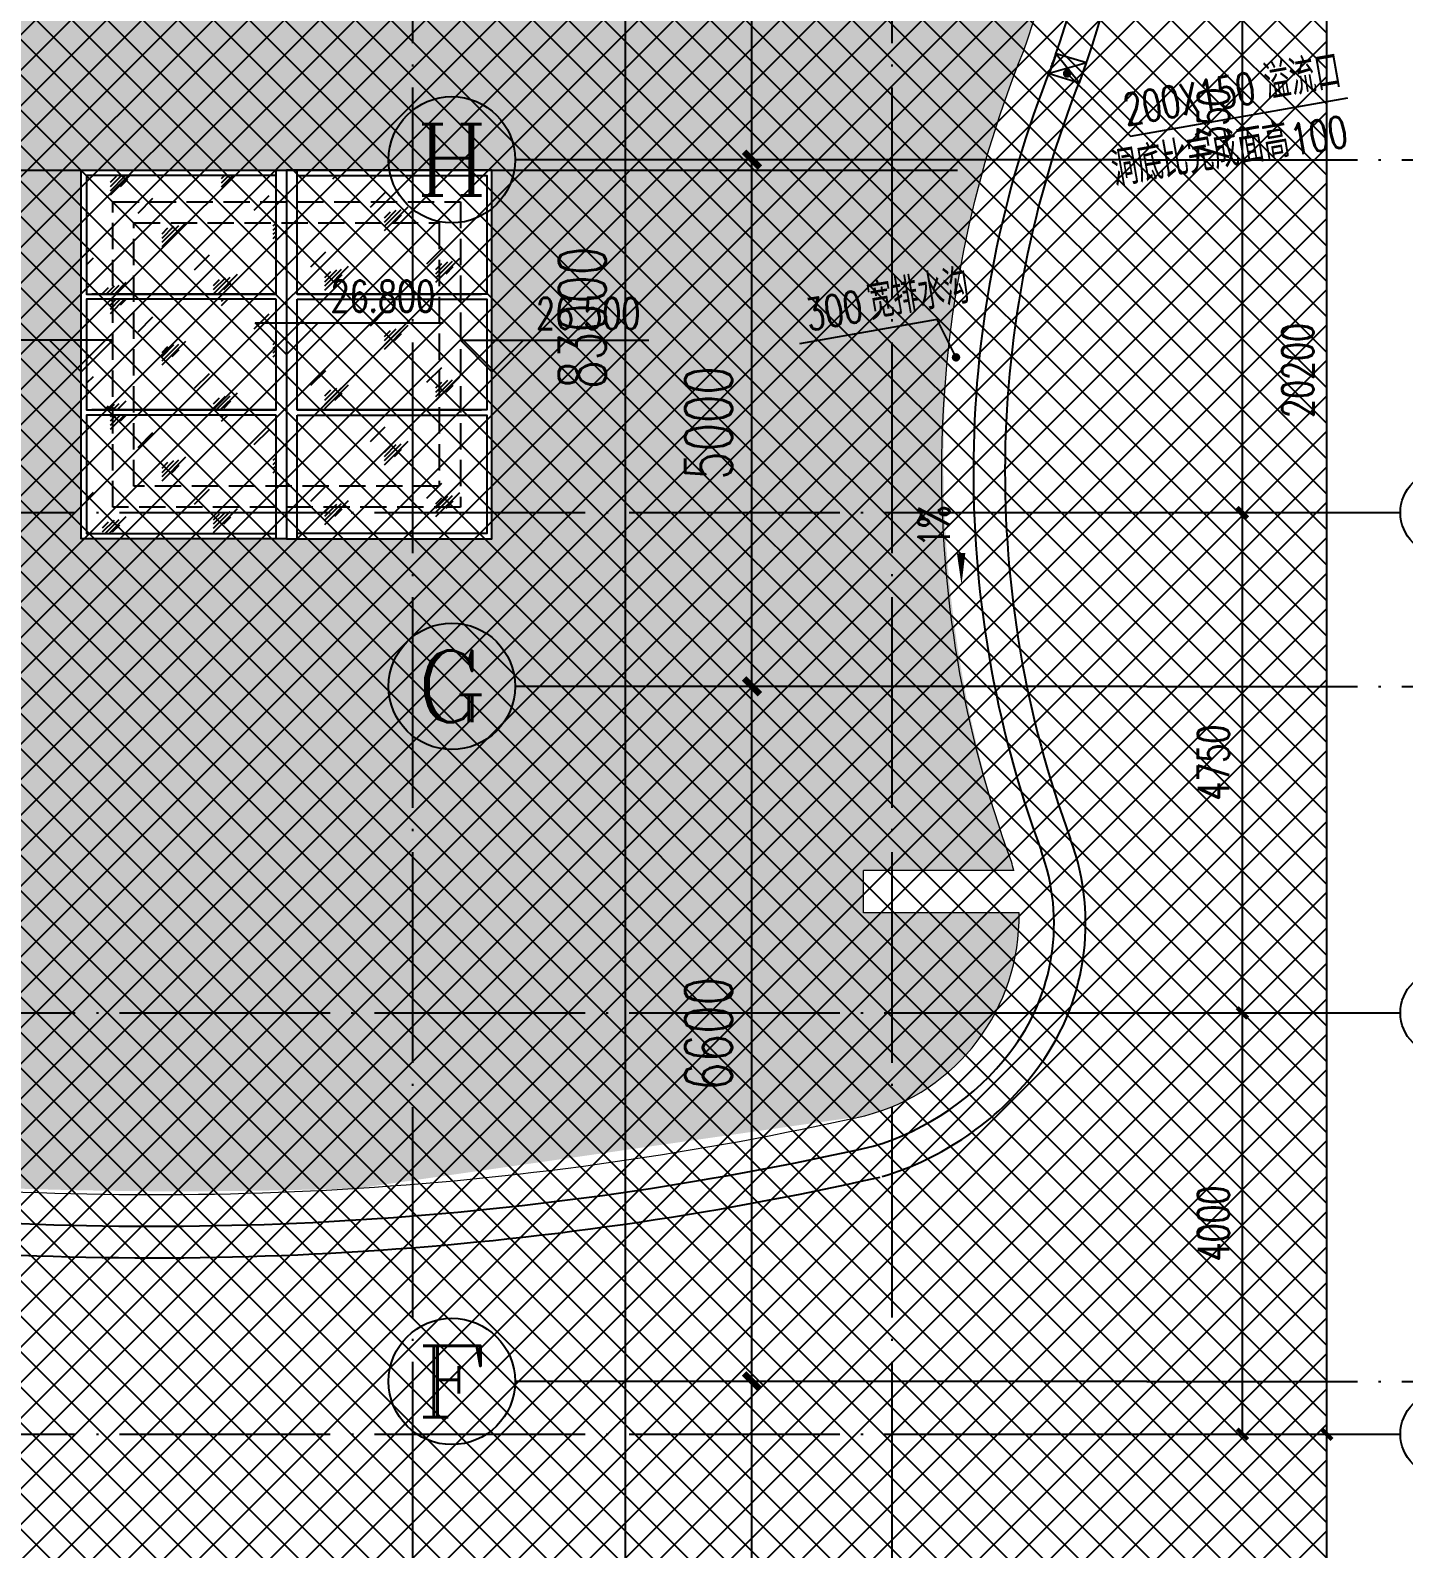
# Model space of a CAD drawing. Header units: millimetres. Extents: x 11476074 to 24729458, y -1239991 to 2813188.
# Drawn here: x 12539695 to 12552734, y 393926 to 408342 of the extents above; entities that cross this region are included whole.
import ezdxf
from ezdxf.enums import TextEntityAlignment as Align
from ezdxf.xclip import XClip

# ---------------------------------------------------------------- set-up
doc = ezdxf.new("R2010")
doc.units = ezdxf.units.MM
doc.header["$LTSCALE"] = 1000
doc.header["$XCLIPFRAME"] = 0
for name, pattern in [('10# 屋面层平面图$0$$AUDIT_BAD_LTYPE2', [0]), ('10# 屋面层平面图$0$DASH', [0.35, 0.25, -0.1]), ('10# 轴网$0$DOTE', [2.4200000000000004, 2, -0.2, 0.02, -0.2]), ('DOTE', [2.4200000000000004, 2, -0.2, 0.02, -0.2])]:
    doc.linetypes.add(name, pattern=pattern)
for name, color, linetype in [('10# 屋面层平面图$0$A-ANNO-NOTE', 7, 'Continuous'), ('10# 屋面层平面图$0$A-ELEV-DRWD', 2, 'Continuous'), ('10# 屋面层平面图$0$A-ELEV-LINE', 32, 'Continuous'), ('10# 屋面层平面图$0$DIM_LEAD', 3, 'Continuous'), ('10# 屋面层平面图$0$DIM_SYMB', 3, 'Continuous'), ('10# 屋面层平面图$0$FUR', 8, 'Continuous'), ('10# 屋面层平面图$0$PUB_TEXT', 7, 'Continuous'), ('10# 屋面层平面图$0$分水线', 5, 'Continuous'), ('10# 轴网$0$AXIS', 3, 'Continuous'), ('10# 轴网$0$AXIS_TEXT', 7, 'Continuous'), ('10# 轴网$0$DOTE', 14, '10# 轴网$0$DOTE'), ('A-AXIS', 18, 'DOTE'), ('A-WALL-PATT', 8, 'Continuous'), ('AXIS', 3, 'Continuous'), ('AXIS_TEXT', 7, 'Continuous'), ('HZHZNEWPLOTLAYER#@$TT', 7, 'Continuous'), ('排水沟', 133, 'Continuous')]:
    doc.layers.add(name, color=color, linetype=linetype)
doc.layers.add('10# 屋面层平面图$0$绿化系统', color=106, linetype='Continuous', lineweight=5)
doc.styles.add('10# 屋面层平面图$0$_TCH_DIM', font='SIMPLEX', dxfattribs={"bigfont": 'GBCBIG'})
doc.styles.add('10# 轴网$0$_TCH_AXIS', font='COMPLEX', dxfattribs={"bigfont": 'GBCBIG'})
doc.styles.add('10# 轴网$0$_TCH_DIM_T3', font='SIMPLEX', dxfattribs={"width": 0.7058823529411765, "bigfont": 'GBCBIG'})
doc.styles.add('_TCH_AXIS', font='COMPLEX', dxfattribs={"bigfont": 'GBCBIG'})
doc.styles.add('_TCH_DIM_T3', font='SIMPLEX', dxfattribs={"width": 0.7058823529411765, "bigfont": 'GBCBIG'})
doc.styles.add('COMPLEX', font='COMPLEX')
doc.dimstyles.new('10# 轴网$0$_TCH_ARCH&&100', dxfattribs={"dimtxt": 297.5, "dimasz": 100, "dimexe": 250, "dimexo": 300, "dimgap": 126.25, "dimtad": 1, "dimdec": 0, "dimzin": 0, "dimdsep": 46, "dimtxsty": '10# 轴网$0$_TCH_DIM_T3', "dimblk": 'asdfafg10# 轴网$0$_ArchTick', "dimcen": 0.09, "dimclrt": 7, "dimazin": 2, "dimtfac": 1, "dimtdec": 0, "dimtix": 1, "dimtmove": 2, "dimatfit": 3, "dimfxl": 0, "dimtolj": 1, "dimtzin": 0, "dimarcsym": 0})
doc.dimstyles.new('_TCH_ARCH&&150', dxfattribs={"dimtxt": 446.25, "dimasz": 150, "dimexe": 375, "dimexo": 450, "dimgap": 189.375, "dimtad": 1, "dimdec": 0, "dimzin": 0, "dimdsep": 46, "dimtxsty": '_TCH_DIM_T3', "dimblk": 'ARCHTICK', "dimcen": 0.09, "dimclrt": 7, "dimazin": 2, "dimtfac": 1, "dimtdec": 0, "dimtix": 1, "dimtmove": 2, "dimatfit": 3, "dimfxl": 0, "dimtolj": 1, "dimtzin": 0, "dimarcsym": 0})
pattern_1 = [(44.99999999999999, (184373.6005542278, 385740.9237437248), (-489.8835780060402, 489.8835780060405), [223.9999999999999, -575.9999999999994]), (44.99999999999999, (184469.60055089, 385780.923740387), (-489.8835780060402, 489.8835780060405), [95.99999999999991, -703.9999999999994]), (44.99999999999999, (184373.6005513668, 385780.9237437248), (-489.8835780060402, 489.8835780060405), [159.9999999999999, -639.9999999999994]), (44.99999999999999, (184421.6005551815, 385740.9237446785), (537.4011537017761, -537.4011537017764), [199.9999999999999, -599.9999999999994]), (44.99999999999999, (184373.6005506516, 385700.9237399101), (-489.8835780060402, 489.8835780060405), [319.9999999999997, -479.9999999999997]), (44.99999999999999, (184373.6005513668, 385820.9237418175), (-489.8835780060402, 489.8835780060405), [79.99999999999993, -719.9999999999994])]
pattern_2 = [(44.99999999999999, (184373.6005470753, 387965.9237580299), (-489.8835780060402, 489.8835780060405), [223.9999999999999, -575.9999999999994]), (44.99999999999999, (184469.6005504131, 388005.9237565994), (-489.8835780060402, 489.8835780060405), [95.99999999999991, -703.9999999999994]), (44.99999999999999, (184373.60055089, 388005.9237542152), (-489.8835780060402, 489.8835780060405), [159.9999999999999, -639.9999999999994]), (44.99999999999999, (184421.6005513668, 387965.9237585068), (537.4011537017761, -537.4011537017764), [199.9999999999999, -599.9999999999994]), (44.99999999999999, (184373.6005513668, 387925.923760891), (-489.8835780060402, 489.8835780060405), [319.9999999999997, -479.9999999999997]), (44.99999999999999, (184373.6005468369, 388045.9237589836), (-489.8835780060402, 489.8835780060405), [79.99999999999993, -719.9999999999994])]
pattern_3 = [(44.99999999999999, (184373.6005513668, 386840.9237504005), (-489.8835780060402, 489.8835780060405), [223.9999999999999, -575.9999999999994]), (44.99999999999999, (184469.6005513668, 386880.9237499237), (-489.8835780060402, 489.8835780060405), [95.99999999999991, -703.9999999999994]), (44.99999999999999, (184373.6005513668, 386880.9237504005), (-489.8835780060402, 489.8835780060405), [159.9999999999999, -639.9999999999994]), (44.99999999999999, (184421.6005437374, 386840.9237513542), (537.4011537017761, -537.4011537017764), [199.9999999999999, -599.9999999999994]), (44.99999999999999, (184373.600538969, 386800.9237484932), (-489.8835780060402, 489.8835780060405), [319.9999999999997, -479.9999999999997]), (44.99999999999999, (184373.6005666256, 386920.9237513542), (-489.8835780060402, 489.8835780060405), [79.99999999999993, -719.9999999999994])]

# ---------------------------------------------------------------- blocks, each defined once
blk = doc.blocks.new('00')
at = {"layer": 'A-WALL-PATT'}
h = blk.add_hatch(dxfattribs=at)
h.set_pattern_fill('ANSI37', color=252, scale=150)
h.set_pattern_definition([(45, (0, 250000), (-168.3798022700466, 168.3798022700466), []), (135, (0, 250000), (-168.3798022700466, -168.3798022700466), [])])
h.paths.add_polyline_path([(12552003.67074241, 424450.7993927336), (12504241.55695705, 424450.8340088335), (12504241.55815616, 385558.8876582503), (12552003.67194152, 385558.8530421504)])
at = {"layer": 'A-WALL-PATT', "color": 252, "elevation": -0.0009923315647085483}
blk.add_lwpolyline([(12552003.67074241, 424450.7993927336), (12504241.55695705, 424450.8340088335), (12504241.55815616, 385558.8876582503), (12552003.67194152, 385558.8530421504)], close=True, dxfattribs=at)
blk = doc.blocks.new('asdfagafg10# 屋面层平面图$0$-12150asdasdz111')
at = {"layer": '10# 屋面层平面图$0$A-ELEV-DRWD'}
h = blk.add_hatch(dxfattribs=at)
h.set_pattern_fill('玻璃1', color=256, scale=99.99999999999994)
h.set_pattern_definition(pattern_2)
h.paths.add_polyline_path([(1177477.950049877, -736843.0740599632), (1177477.950057745, -737968.0740709305), (1179277.9500494, -737968.0740642548), (1179277.950046539, -736843.074054718)])
at = {"layer": '10# 屋面层平面图$0$A-ELEV-DRWD', "extrusion": (-3.657173440872064e-09, 5.149791585266232e-14, 1)}
h = blk.add_hatch(dxfattribs=at)
h.set_pattern_fill('玻璃1', color=256, scale=99.99999999999994)
h.set_pattern_definition(pattern_2)
h.paths.add_polyline_path([(1181277.950069904, -736843.0740542412), (1181277.950064898, -737968.0740656853), (1179477.950073242, -737968.0740637779), (1179477.950073481, -736843.0740542412)])
at = {"layer": '10# 屋面层平面图$0$A-ELEV-DRWD'}
h = blk.add_hatch(dxfattribs=at)
h.set_pattern_fill('玻璃1', color=256, scale=99.99999999999994)
h.set_pattern_definition(pattern_3)
h.paths.add_polyline_path([(1177477.95005703, -738018.0740714073), (1177477.950068712, -739068.0740785599), (1179277.950061083, -739068.0740718842), (1179277.95005393, -738018.0740585327)])
at = {"layer": '10# 屋面层平面图$0$A-ELEV-DRWD', "extrusion": (-3.657173440872064e-09, 5.149791585266232e-14, 1)}
h = blk.add_hatch(dxfattribs=at)
h.set_pattern_fill('玻璃1', color=256, scale=99.99999999999994)
h.set_pattern_definition(pattern_3)
h.paths.add_polyline_path([(1181277.950065136, -738018.0740661621), (1181277.950056791, -739068.0740733147), (1179477.950064421, -739068.0740704536), (1179477.950068712, -738018.0740580559)])
at = {"layer": '10# 屋面层平面图$0$A-ELEV-DRWD'}
h = blk.add_hatch(dxfattribs=at)
h.set_pattern_fill('玻璃1', color=256, scale=99.99999999999994)
h.set_pattern_definition(pattern_1)
h.paths.add_polyline_path([(1177477.95006156, -739118.074078083), (1177477.950069666, -740243.0740852356), (1179277.950045824, -740243.0740766525), (1179277.950053453, -739118.0740699768)])
at = {"layer": '10# 屋面层平面图$0$A-ELEV-DRWD', "extrusion": (-3.657173440872064e-09, 5.149791585266232e-14, 1)}
h = blk.add_hatch(dxfattribs=at)
h.set_pattern_fill('玻璃1', color=256, scale=99.99999999999994)
h.set_pattern_definition(pattern_1)
h.paths.add_polyline_path([(1181277.950064898, -739118.0740728378), (1181277.950059175, -740243.0740799904), (1179477.950082541, -740243.0740771294), (1179477.95007205, -739118.0740695)])
at = {"layer": '10# 屋面层平面图$0$A-ELEV-DRWD'}
for p, q in [((1179277.950046539, -736843.074054718), (1179277.950046301, -736793.435901165)), ((1179477.950074434, -736843.0740542412), (1179477.950074434, -736793.4359006882)), ((1179277.950046301, -740292.7122302055), (1179277.950045586, -740243.0740766525)), ((1179477.950083256, -740292.7122297287), (1179477.950083494, -740243.0740776062))]:
    blk.add_line(p, q, dxfattribs=at)
for points in [[(1179377.950068235, -740293.0740756989), (1177427.950069189, -740293.0740857124), (1177427.950045586, -736793.0740590096), (1179377.950057745, -736793.0740528107)], [(1179377.950064659, -740293.0740771294), (1177427.950069189, -740293.0740857124), (1177427.950050116, -736793.0740585327), (1179377.950045586, -736793.0740523338)], [(1179377.950064659, -740293.0740771294), (1181327.950057268, -740293.0740790367), (1181327.950057268, -736793.0740509033), (1179377.950073004, -736793.0740499496)], [(1179277.950046539, -736843.074054718), (1177477.950049877, -736843.0740599632), (1177477.950057745, -737968.0740709305), (1179277.9500494, -737968.0740642548)], [(1179477.950073957, -736843.0740537643), (1181277.950070381, -736843.0740542412), (1181277.950065613, -737968.0740652084), (1179477.950073242, -737968.0740647316)], [(1179277.95005393, -738018.0740585327), (1177477.95005703, -738018.0740714073), (1177477.950068712, -739068.0740785599), (1179277.950061083, -739068.0740718842)], [(1179477.950069666, -738018.0740580559), (1181277.950066566, -738018.0740647316), (1181277.950057745, -739068.0740728378), (1179477.950065374, -739068.0740699768)], [(1179277.950053453, -739118.0740699768), (1177477.95006156, -739118.074078083), (1177477.950069666, -740243.0740852356), (1179277.950045824, -740243.0740766525)], [(1179477.950073481, -739118.0740690231), (1181277.950064898, -739118.074072361), (1181277.950059652, -740243.0740795135), (1179477.950083494, -740243.074078083)]]:
    blk.add_lwpolyline(points, close=True, dxfattribs=at)
for points in [[(1179277.9500494, -737968.0740642548), (1177527.950049639, -737968.0740675926)], [(1179277.95005393, -738018.0740585327), (1177527.9500494, -738018.0740675926)], [(1179477.950060606, -737968.0740609169), (1181227.950068474, -737968.0740637779)], [(1179477.950064421, -738018.0740623474), (1181227.95006156, -738018.0740613937)], [(1179277.950061083, -739068.0740718842), (1177527.950057268, -739068.074078083)], [(1179477.950073004, -739068.0740671158), (1181227.95006156, -739068.0740699768)], [(1179277.950053453, -739118.0740699768), (1177527.950060606, -739118.074075222)], [(1179477.950065136, -739118.074066639), (1181227.950073004, -739118.0740709305)]]:
    blk.add_lwpolyline(points, dxfattribs=at)
at = {"layer": '10# 屋面层平面图$0$A-ELEV-LINE'}
for points in [[(1185033.788169146, -746347.4999089241, 0.1560606286630597), (1186482.340521574, -745353.4253172874, 0.2589396179098692), (1186822.551982164, -743146.9469838142, 0.2589396179098692)], [(1152545.464590788, -747672.7459373474, -0.07522810738297421), (1175144.868635893, -746677.6065411568, 0.002916301247845264), (1175173.884731293, -746680.5276880264, 0.0791090015290643), (1184947.480338097, -746060.1830801964, 0.1560606288214733), (1186245.29355526, -745169.5538005829, 0.2589396179292487), (1186541.129604101, -743250.8769907951)], [(1152603.352844, -747967.107875824, -0.07522810738996878), (1175113.078066587, -746975.917386055, 0.002916301455030342), (1175145.576091051, -746979.1890711784, 0.07910900153981087), (1185013.322638512, -746352.8685641289, 0.07910900153981087)]]:
    blk.add_lwpolyline(points, format="xyb", dxfattribs=at)
for centre, radius, start, end in [((1174352.746757269, -731475.6837720871), 13030.19374968894, 341.0937956157287, 0.07321964041523797), ((1174352.746757269, -731475.6837720871), 13330.19374968894, 340.7598199007723, 0.07321964041523797), ((1184314.84056735, -734887.672533989), 2499.999999999998, 338.2545392809806, 341.0937956157287), ((1196272.313270569, -739657.1259145737), 10373.57133863917, 158.2545392809806, 200.2693072884603), ((1196272.313270569, -739657.1259145737), 10073.57133863917, 158.2545392809806, 200.2693072884603)]:
    blk.add_arc(centre, radius, start, end, dxfattribs=at)
at = {"layer": '10# 屋面层平面图$0$DIM_SYMB', "linetype": '10# 屋面层平面图$0$$AUDIT_BAD_LTYPE2'}
for p, q in [((1179377.950066328, -738543.0741271973), (1179077.950061798, -738243.0741271973)), ((1179077.950061798, -738243.0741271973), (1180865.950062037, -738243.0741276741)), ((1179377.950066328, -738543.0741271973), (1179677.950062037, -738243.0741271973)), ((1177727.95006299, -738406.3725347519), (1175939.950063705, -738406.3725371361)), ((1177427.950063705, -738706.3725352287), (1177127.950063467, -738406.3725352287)), ((1177427.950063705, -738706.3725352287), (1177727.95006299, -738406.3725347519)), ((1181327.950064182, -738706.3725318909), (1181027.950063944, -738406.372534275)), ((1181027.950063944, -738406.372534275), (1182815.950064421, -738406.3725333214)), ((1181327.950064182, -738706.3725318909), (1181627.950063944, -738406.3725337982))]:
    blk.add_line(p, q, dxfattribs=at)
at = {"layer": '10# 屋面层平面图$0$FUR', "linetype": '10# 屋面层平面图$0$DASH'}
for points in [[(1181027.95005703, -739993.0730819702), (1177727.95005393, -739993.0730476379), (1177727.950057745, -737093.0730485916), (1181027.950073242, -737093.0730419159), (1181027.95005703, -739993.0730819702)], [(1181027.950056791, -739993.0740857124), (1177727.95007205, -739993.0740528107), (1177727.950058222, -737093.0740504265), (1181027.950065374, -737093.0740451813), (1181027.950056791, -739993.0740857124)]]:
    blk.add_lwpolyline(points, dxfattribs=at)
for points in [[(1180827.950064421, -739793.0730838776), (1177927.950073004, -739793.0730538368), (1177927.95005393, -737293.0730514526), (1180827.9500494, -737293.0730462074)], [(1180827.950064898, -739793.0740866661), (1177927.95006156, -739793.0740542412), (1177927.950050116, -737293.0740528107), (1180827.950069189, -737293.0740475655)]]:
    blk.add_lwpolyline(points, close=True, dxfattribs=at)
at = {"layer": '10# 屋面层平面图$0$PUB_TEXT', "linetype": 'ByBlock', "style": '10# 屋面层平面图$0$_TCH_DIM', "width": 0.7058823529411765}
for s, p in [('26.800', (1179795.950064421, -738138.0741271973)), ('26.500', (1181745.95006156, -738301.3725318909))]:
    blk.add_text(s, height=297.4999999999998, rotation=359.9999453584866, dxfattribs=at).set_placement(p)
blk = doc.blocks.new('_AXISO')
blk.add_circle((0, 0), 0.5)
at = {"layer": 'AXIS_TEXT', "style": 'COMPLEX', "width": 1.041666666666667}
blk.add_attdef('A', text='', height=0.56, dxfattribs=at).set_placement((-0.25, -0.28), (0.25, -0.28), align=Align.FIT)
blk = doc.blocks.new('asdfafg10# 轴网$0$_ArchTick')
at = {"color": 0, "linetype": 'ByBlock', "const_width": 0.4}
blk.add_lwpolyline([(-0.5, -0.5), (0.5, 0.5)], dxfattribs=at)
blk = doc.blocks.new('*D7011')
at = {"layer": '10# 轴网$0$AXIS', "color": 0, "lineweight": -2, "transparency": 16777216}
for p, q in [((685963.4369682061, -591501.9510113872), (689213.4369682064, -591501.9510113872)), ((688963.4369682064, -611701.9510113872), (688963.4369682064, -591501.9510113872)), ((685963.4369682055, -611701.9510113872), (689213.4369682064, -611701.9510113872))]:
    blk.add_line(p, q, dxfattribs=at)
at = {"layer": 'Defpoints', "color": 0, "transparency": 16777216}
for p in [(685663.4369682061, -591501.9510113872), (688963.4369682064, -591501.9510113872), (685663.4369682055, -611701.9510113872)]:
    blk.add_point(p, dxfattribs=at)
at = {"layer": '10# 轴网$0$AXIS', "color": 0, "lineweight": -2, "transparency": 16777216, "xscale": 100, "yscale": 100, "zscale": 100}
for p, rotation in [((688963.4369682064, -591501.9510113872), 90), ((688963.4369682064, -611701.9510113872), 270)]:
    blk.add_blockref('asdfafg10# 轴网$0$_ArchTick', p, dxfattribs=dict(at, rotation=rotation))
at = {"layer": '10# 轴网$0$AXIS', "color": 7, "transparency": 16777216, "insert": (688688.4369682065, -601601.951011387), "char_height": 297.5, "attachment_point": 5, "rotation": 90, "style": '10# 轴网$0$_TCH_DIM_T3'}
blk.add_mtext('\\A1;20200', dxfattribs=at)
blk = doc.blocks.new('*D7012')
at = {"layer": '10# 轴网$0$AXIS', "color": 0, "lineweight": -2, "transparency": 16777216}
for p, q in [((685963.4369682056, -607701.9510113872), (688413.436968206, -607701.9510113872)), ((688163.436968206, -611701.9510113872), (688163.436968206, -607701.9510113872)), ((685963.4369682055, -611701.9510113872), (688413.436968206, -611701.9510113872))]:
    blk.add_line(p, q, dxfattribs=at)
at = {"layer": 'Defpoints', "color": 0, "transparency": 16777216}
for p in [(685663.4369682056, -607701.9510113872), (688163.436968206, -607701.9510113872), (685663.4369682055, -611701.9510113872)]:
    blk.add_point(p, dxfattribs=at)
at = {"layer": '10# 轴网$0$AXIS', "color": 0, "lineweight": -2, "transparency": 16777216, "xscale": 100, "yscale": 100, "zscale": 100}
for p, rotation in [((688163.436968206, -607701.9510113872), 90), ((688163.436968206, -611701.9510113872), 270)]:
    blk.add_blockref('asdfafg10# 轴网$0$_ArchTick', p, dxfattribs=dict(at, rotation=rotation))
at = {"layer": '10# 轴网$0$AXIS', "color": 7, "transparency": 16777216, "insert": (687888.4369682061, -609701.951011387), "char_height": 297.5, "attachment_point": 5, "rotation": 90, "style": '10# 轴网$0$_TCH_DIM_T3'}
blk.add_mtext('\\A1;4000', dxfattribs=at)
blk = doc.blocks.new('*D7013')
at = {"layer": '10# 轴网$0$AXIS', "color": 0, "lineweight": -2, "transparency": 16777216}
for p, q in [((685963.4369682057, -602951.9510113872), (688413.4369682062, -602951.9510113872)), ((688163.4369682062, -607701.9510113872), (688163.4369682062, -602951.9510113872)), ((685963.4369682056, -607701.9510113872), (688413.4369682062, -607701.9510113872))]:
    blk.add_line(p, q, dxfattribs=at)
at = {"layer": 'Defpoints', "color": 0, "transparency": 16777216}
for p in [(685663.4369682057, -602951.9510113872), (688163.4369682062, -602951.9510113872), (685663.4369682056, -607701.9510113872)]:
    blk.add_point(p, dxfattribs=at)
at = {"layer": '10# 轴网$0$AXIS', "color": 0, "lineweight": -2, "transparency": 16777216, "xscale": 100, "yscale": 100, "zscale": 100}
for p, rotation in [((688163.4369682062, -602951.9510113872), 90), ((688163.4369682062, -607701.9510113872), 270)]:
    blk.add_blockref('asdfafg10# 轴网$0$_ArchTick', p, dxfattribs=dict(at, rotation=rotation))
at = {"layer": '10# 轴网$0$AXIS', "color": 7, "transparency": 16777216, "insert": (687888.4369682063, -605326.951011387), "char_height": 297.5, "attachment_point": 5, "rotation": 90, "style": '10# 轴网$0$_TCH_DIM_T3'}
blk.add_mtext('\\A1;4750', dxfattribs=at)
blk = doc.blocks.new('*D7014')
at = {"layer": '10# 轴网$0$AXIS', "color": 0, "lineweight": -2, "transparency": 16777216}
for p, q in [((685963.436968206, -595601.9510113873), (688413.4369682063, -595601.9510113873)), ((688163.4369682063, -602951.9510113872), (688163.4369682063, -595601.9510113873)), ((685963.4369682057, -602951.9510113872), (688413.4369682063, -602951.9510113872))]:
    blk.add_line(p, q, dxfattribs=at)
at = {"layer": 'Defpoints', "color": 0, "transparency": 16777216}
for p in [(685663.436968206, -595601.9510113873), (688163.4369682063, -595601.9510113873), (685663.4369682057, -602951.9510113872)]:
    blk.add_point(p, dxfattribs=at)
at = {"layer": '10# 轴网$0$AXIS', "color": 0, "lineweight": -2, "transparency": 16777216, "xscale": 100, "yscale": 100, "zscale": 100}
for p, rotation in [((688163.4369682063, -595601.9510113873), 90), ((688163.4369682063, -602951.9510113872), 270)]:
    blk.add_blockref('asdfafg10# 轴网$0$_ArchTick', p, dxfattribs=dict(at, rotation=rotation))
at = {"layer": '10# 轴网$0$AXIS', "color": 7, "transparency": 16777216, "insert": (687888.4369682064, -599276.9510113872), "char_height": 297.5, "attachment_point": 5, "rotation": 90, "style": '10# 轴网$0$_TCH_DIM_T3'}
blk.add_mtext('\\A1;7350', dxfattribs=at)
blk = doc.blocks.new('_ArchTick')
at = {"color": 0, "linetype": 'ByBlock', "const_width": 0.4}
blk.add_lwpolyline([(-0.5, -0.5), (0.5, 0.5)], dxfattribs=at)
blk = doc.blocks.new('*D5724')
at = {"layer": 'AXIS', "color": 0, "lineweight": -2, "transparency": 16777216}
for p, q in [((12416416.81071017, 1078989.759090748), (12411541.81071017, 1078989.759090748)), ((12411916.81071017, 995989.7590900625), (12411916.81071017, 1078989.759090748)), ((12416416.81071017, 995989.7590900625), (12411541.81071017, 995989.7590900625))]:
    blk.add_line(p, q, dxfattribs=at)
at = {"layer": 'Defpoints', "color": 0, "transparency": 16777216}
for p in [(12411916.81071017, 1078989.759090748), (12416866.81071017, 1078989.759090748), (12416866.81071017, 995989.7590900625)]:
    blk.add_point(p, dxfattribs=at)
at = {"layer": 'AXIS', "color": 0, "lineweight": -2, "transparency": 16777216, "xscale": 150, "yscale": 150, "zscale": 150}
for p, rotation in [((12411916.81071017, 1078989.759090748), 90), ((12411916.81071017, 995989.7590900625), 270)]:
    blk.add_blockref('_ArchTick', p, dxfattribs=dict(at, rotation=rotation))
at = {"layer": 'AXIS', "color": 7, "transparency": 16777216, "insert": (12411504.31071017, 1037489.759090407), "char_height": 446.25, "attachment_point": 5, "rotation": 90, "style": '_TCH_DIM_T3'}
blk.add_mtext('\\A1;83000', dxfattribs=at)
blk = doc.blocks.new('*D5729')
at = {"layer": 'AXIS', "color": 0, "lineweight": -2, "transparency": 16777216}
for p, q in [((12416416.81071017, 1027389.759090064), (12412741.81071017, 1027389.759090064)), ((12413116.81071017, 1020789.759090064), (12413116.81071017, 1027389.759090064)), ((12416416.81071017, 1020789.759090064), (12412741.81071017, 1020789.759090064))]:
    blk.add_line(p, q, dxfattribs=at)
at = {"layer": 'Defpoints', "color": 0, "transparency": 16777216}
for p in [(12413116.81071017, 1027389.759090064), (12416866.81071017, 1027389.759090064), (12416866.81071017, 1020789.759090064)]:
    blk.add_point(p, dxfattribs=at)
at = {"layer": 'AXIS', "color": 0, "lineweight": -2, "transparency": 16777216, "xscale": 150, "yscale": 150, "zscale": 150}
for p, rotation in [((12413116.81071017, 1027389.759090064), 90), ((12413116.81071017, 1020789.759090064), 270)]:
    blk.add_blockref('_ArchTick', p, dxfattribs=dict(at, rotation=rotation))
at = {"layer": 'AXIS', "color": 7, "transparency": 16777216, "insert": (12412704.31071017, 1024089.759090066), "char_height": 446.25, "attachment_point": 5, "rotation": 90, "style": '_TCH_DIM_T3'}
blk.add_mtext('\\A1;6600', dxfattribs=at)
blk = doc.blocks.new('*D5730')
at = {"layer": 'AXIS', "color": 0, "lineweight": -2, "transparency": 16777216}
for p, q in [((12416416.81071017, 1033989.759090064), (12412741.81071017, 1033989.759090064)), ((12413116.81071017, 1027389.759090064), (12413116.81071017, 1033989.759090064)), ((12416416.81071017, 1027389.759090064), (12412741.81071017, 1027389.759090064))]:
    blk.add_line(p, q, dxfattribs=at)
at = {"layer": 'Defpoints', "color": 0, "transparency": 16777216}
for p in [(12413116.81071017, 1033989.759090064), (12416866.81071017, 1033989.759090064), (12416866.81071017, 1027389.759090064)]:
    blk.add_point(p, dxfattribs=at)
at = {"layer": 'AXIS', "color": 0, "lineweight": -2, "transparency": 16777216, "xscale": 150, "yscale": 150, "zscale": 150}
for p, rotation in [((12413116.81071017, 1033989.759090064), 90), ((12413116.81071017, 1027389.759090064), 270)]:
    blk.add_blockref('_ArchTick', p, dxfattribs=dict(at, rotation=rotation))
at = {"layer": 'AXIS', "color": 7, "transparency": 16777216, "insert": (12412704.31071017, 1030689.759090066), "char_height": 446.25, "attachment_point": 5, "rotation": 90, "style": '_TCH_DIM_T3'}
blk.add_mtext('\\A1;6600', dxfattribs=at)
blk = doc.blocks.new('*D5731')
at = {"layer": 'AXIS', "color": 0, "lineweight": -2, "transparency": 16777216}
for p, q in [((12416416.81071017, 1038989.759090526), (12412741.81071017, 1038989.759090526)), ((12413116.81071017, 1033989.759090064), (12413116.81071017, 1038989.759090526)), ((12416416.81071017, 1033989.759090064), (12412741.81071017, 1033989.759090064))]:
    blk.add_line(p, q, dxfattribs=at)
at = {"layer": 'Defpoints', "color": 0, "transparency": 16777216}
for p in [(12413116.81071017, 1038989.759090526), (12416866.81071017, 1038989.759090526), (12416866.81071017, 1033989.759090064)]:
    blk.add_point(p, dxfattribs=at)
at = {"layer": 'AXIS', "color": 0, "lineweight": -2, "transparency": 16777216, "xscale": 150, "yscale": 150, "zscale": 150}
for p, rotation in [((12413116.81071017, 1038989.759090526), 90), ((12413116.81071017, 1033989.759090064), 270)]:
    blk.add_blockref('_ArchTick', p, dxfattribs=dict(at, rotation=rotation))
at = {"layer": 'AXIS', "color": 7, "transparency": 16777216, "insert": (12412704.31071017, 1036489.759090297), "char_height": 446.25, "attachment_point": 5, "rotation": 90, "style": '_TCH_DIM_T3'}
blk.add_mtext('\\A1;5000', dxfattribs=at)
blk = doc.blocks.new('*D5732')
at = {"layer": 'AXIS', "color": 0, "lineweight": -2, "transparency": 16777216}
for p, q in [((12416416.81071017, 1046489.759090526), (12412741.81071017, 1046489.759090526)), ((12413116.81071017, 1038989.759090526), (12413116.81071017, 1046489.759090526)), ((12416416.81071017, 1038989.759090526), (12412741.81071017, 1038989.759090526))]:
    blk.add_line(p, q, dxfattribs=at)
at = {"layer": 'Defpoints', "color": 0, "transparency": 16777216}
for p in [(12413116.81071017, 1046489.759090526), (12416866.81071017, 1046489.759090526), (12416866.81071017, 1038989.759090526)]:
    blk.add_point(p, dxfattribs=at)
at = {"layer": 'AXIS', "color": 0, "lineweight": -2, "transparency": 16777216, "xscale": 150, "yscale": 150, "zscale": 150}
for p, rotation in [((12413116.81071017, 1046489.759090526), 90), ((12413116.81071017, 1038989.759090526), 270)]:
    blk.add_blockref('_ArchTick', p, dxfattribs=dict(at, rotation=rotation))
at = {"layer": 'AXIS', "color": 7, "transparency": 16777216, "insert": (12412704.31071017, 1042739.759090528), "char_height": 446.25, "attachment_point": 5, "rotation": 90, "style": '_TCH_DIM_T3'}
blk.add_mtext('\\A1;7500', dxfattribs=at)
blk = doc.blocks.new('asdfafg10# 轴网$0$-78978912311A1SD1AS1')
at = {"layer": '10# 轴网$0$AXIS'}
for p, q in [((685663.4369682062, -602951.9510113872), (689663.4369682062, -602951.9510113872)), ((685663.4369682062, -607701.9510113872), (689663.4369682062, -607701.9510113872)), ((685663.4369682062, -611701.9510113872), (689663.4369682062, -611701.9510113872))]:
    blk.add_line(p, q, dxfattribs=at)
at = {"layer": '10# 轴网$0$DOTE'}
for p, q in [((680286.5466155987, -617856.2186050416), (680286.5466155987, -585564.272254467)), ((684836.5466156006, -617856.2186050416), (684836.5466156006, -585564.272254467)), ((635058.1653704643, -602951.9487118722), (685663.4369682074, -602951.9510113873, 1.064533092860927e-09)), ((635058.1653704625, -607701.9487118721), (685663.4369682055, -607701.9510113872, 1.064533092860927e-09)), ((635058.1653704625, -611701.9487118721), (685663.4369682055, -611701.9510113872, 1.064533092860927e-09))]:
    blk.add_line(p, q, dxfattribs=at)
at = {"layer": '10# 轴网$0$AXIS'}
ref = blk.add_blockref('_AXISO', (690063.4369682062, -602951.9510113872), dxfattribs=dict(at, xscale=800, yscale=800, zscale=800))
ref.add_attrib('A', '10-C', dxfattribs={"layer": '10# 轴网$0$AXIS_TEXT', "height": 149.1478124862669, "style": '10# 轴网$0$_TCH_AXIS'}).set_placement((689793.5504503739, -603026.5249176302), (690333.3234860385, -603026.5249176302), align=Align.FIT)
ref = blk.add_blockref('_AXISO', (690063.4369682062, -607701.9510113872), dxfattribs=dict(at, xscale=800, yscale=800, zscale=800))
ref.add_attrib('A', '10-B', dxfattribs={"layer": '10# 轴网$0$AXIS_TEXT', "height": 145.5851451308087, "style": '10# 轴网$0$_TCH_AXIS'}).set_placement((689793.0645558204, -607774.7435839525), (690333.809380592, -607774.7435839525), align=Align.FIT)
ref = blk.add_blockref('_AXISO', (690063.4369682062, -611701.9510113872), dxfattribs=dict(at, xscale=800, yscale=800, zscale=800))
ref.add_attrib('A', '10-A', dxfattribs={"layer": '10# 轴网$0$AXIS_TEXT', "height": 143.864647552221, "style": '10# 轴网$0$_TCH_AXIS'}).set_placement((689792.8344168579, -611773.8833351632), (690334.0395195545, -611773.8833351632), align=Align.FIT)
for p1, p2, distance, picture, middle in [((685663.4369682055, -611701.9510113872), (685663.4369682061, -591501.9510113872), -3300.0000000003492, '*D7011', (688688.4369682065, -601601.951011387)), ((685663.4369682057, -602951.9510113872), (685663.436968206, -595601.9510113873), -2500.0000000003492, '*D7014', (687888.4369682064, -599276.9510113872)), ((685663.4369682056, -607701.9510113872), (685663.4369682057, -602951.9510113872), -2500.0000000004657, '*D7013', (687888.4369682063, -605326.951011387)), ((685663.4369682055, -611701.9510113872), (685663.4369682056, -607701.9510113872), -2500.0000000003492, '*D7012', (687888.4369682061, -609701.951011387))]:
    dim = blk.add_aligned_dim(p1=p1, p2=p2, distance=distance, dimstyle='10# 轴网$0$_TCH_ARCH&&100', dxfattribs=at)
    dim.commit()
    dim.dimension.update_dxf_attribs({"geometry": picture, "text_midpoint": middle})
blk = doc.blocks.new('asdfafg10# 轴网')
at = {"rotation": 9.958750734282177}
blk.add_blockref('asdfafg10# 轴网$0$-78978912311A1SD1AS1', (-661822.2178783435, 342364.3500962262), dxfattribs=at)
blk = doc.blocks.new('A$C5E18228F')
at = {"layer": '10# 屋面层平面图$0$绿化系统'}
h = blk.add_hatch(dxfattribs=at)
h.set_pattern_fill('HEX', color=256, scale=200.0000000000001, angle=-9.954117857131118)
h.set_pattern_definition([(350.0458821428689, (13717.76535475254, 15486.99086761475), (57.03595788678673, 324.9886113070687), [190.4999999999997, -380.9999999999995]), (110.0458821428688, (13717.76535475254, 15486.99086761475), (-309.9663722759411, -113.0997171943976), [190.4999999999997, -380.9999999999994]), (50.04588214286889, (13905.39766275883, 15454.0611333847), (-252.9304143891547, 211.8888941126708), [190.4999999999997, -380.9999999999994])])
edge = h.paths.add_edge_path()
edge.add_line((19625.1040378809, 32291.69426727295), (19625.16122579575, 31650.1804523468))
edge.add_arc((20437.94208323956, 31479.79417467117), 830.4481948899639, 168.1603220398723, 272.5687501589536)
edge.add_line((20475.16121828556, 30650.18044519424), (24474.87112772465, 30650.18044471741))
edge.add_line((24474.87112796307, 30650.18044471741), (24474.55879020691, 27550.49409723282))
edge.add_line((24474.55878937244, 27550.49409532547), (21774.55879187584, 27550.49410152435))
edge.add_line((21774.55879247189, 27550.49410152435), (15024.44802129269, 26900.33647727966))
edge.add_line((15024.44802129269, 26900.3364777565), (15024.44802165031, 27800.33647871017))
edge.add_line((15024.44802129269, 27800.33647871017), (14124.44802081585, 27800.33647727966))
edge.add_line((14124.44802057743, 27800.33647680283), (14124.44802057743, 26900.33647727966))
edge.add_line((14124.44802081585, 26900.33647918701), (15024.44802093506, 26900.33647918701))
edge.add_line((15024.44802129269, 26900.3364777565), (21774.55879247189, 27550.49410200119))
edge.add_line((21774.55879247189, 27550.49410152435), (21774.55878436565, 24500.4941034317))
edge.add_line((21774.55878388882, 24500.49410390854), (20775.16121709347, 22950.49406385422))
edge.add_line((20775.16121780872, 22950.49406433105), (16875.16120588779, 22950.49405956268))
edge.add_line((16875.16120564938, 22950.49406003952), (16875.16122221947, 19450.4940328598))
edge.add_line((16875.16122162342, 19450.49403142929), (20775.16121423244, 19450.49403572083))
edge.add_line((20775.16121518612, 19450.49403762817), (20775.16121780872, 22950.49406528473))
edge.add_line((20775.16121780872, 22950.49406433105), (21774.55878460407, 24500.49410438538))
edge.add_line((21774.55878388882, 24500.49410390854), (27174.55878043175, 24500.4940943718))
edge.add_line((27174.55878031254, 24500.49409389496), (28175.16119372845, 22950.49408149719))
edge.add_line((28175.16119468212, 22950.49408340454), (28175.16121149063, 19450.49405670166))
edge.add_line((28175.16121089458, 19450.49405670166), (32075.1612033844, 19450.49406147003))
edge.add_line((32075.16120398045, 19450.49406003952), (36875.63084602356, 19450.49407243729))
edge.add_line((36875.63084542751, 19450.49407434464), (40775.63083827496, 19450.49407815933))
edge.add_line((40775.63083803654, 19450.49407815933), (40775.6308401823, 22950.49410581589))
edge.add_line((40775.63084042072, 22950.49410438538), (46875.63082504272, 22950.49407863617))
edge.add_line((46875.63082516193, 22950.49408006668), (46875.63084208965, 19450.49405384064))
edge.add_line((46875.63084256649, 19450.49405384064), (50775.63083517551, 19450.49405908585))
edge.add_line((50775.63083446026, 19450.49405765533), (50775.63083600998, 22950.4940829277))
edge.add_line((50775.63083589077, 22950.4940829277), (46875.63082480431, 22950.49407815933))
edge.add_line((46875.63082516193, 22950.49408006668), (40775.63084053993, 22950.49410581589))
edge.add_line((40775.63084042072, 22950.49410438538), (36875.63082873821, 22950.49409770966))
edge.add_line((36875.63082849979, 22950.49409770966), (36875.63084518909, 19450.49407243729))
edge.add_line((36875.63084542751, 19450.49407434464), (32075.1612033844, 19450.49406194687))
edge.add_line((32075.16120398045, 19450.49406003952), (32075.16120576859, 22950.49408769608))
edge.add_line((32075.16120493412, 22950.49408769608), (28175.16119384766, 22950.49408149719))
edge.add_line((28175.16119468212, 22950.49408340454), (27174.55878126621, 24500.49409580231))
edge.add_line((27174.55878031254, 24500.49409389496), (27174.55878472328, 27050.33647727966))
edge.add_line((27174.55878484249, 27050.3364777565), (33724.44801986217, 27050.33647727966))
edge.add_line((33724.44801986217, 27050.33647680283), (33724.44801974297, 26900.33647727966))
edge.add_line((33724.44802057743, 26900.33647680283), (35224.44802069664, 26900.33647584915))
edge.add_line((35224.44802010059, 26900.33647584915), (35224.44801998138, 27800.33647632599))
edge.add_line((35224.44801986217, 27800.33647632599), (33724.4480202198, 27800.33647727966))
edge.add_line((33724.44802010059, 27800.33647918701), (33724.44801986217, 27050.33647871017))
edge.add_line((33724.44801986217, 27050.33647680283), (27174.55878794193, 27058.27564954758))
edge.add_line((27174.55878794193, 27058.27564954758), (27174.5587887764, 27550.49409294128))
edge.add_line((27174.55878913403, 27550.4940943718), (24474.55878973007, 27550.49409723282))
edge.add_line((24474.55878937244, 27550.49409532547), (24474.87112736702, 30650.18044233322))
edge.add_line((24474.87112820148, 30650.18044424057), (26474.5699146986, 30650.18044185638))
edge.add_line((26474.56991398335, 30650.18043994904), (28524.46783983707, 30650.33647298813))
edge.add_arc((28563.5852316618, 31411.21907091141), 761.8874560358796, 267.056983571655, 362.9430170439651)
edge.add_line((29324.46782791615, 31450.33647060394), (29324.46783459187, 32561.60289096832))
edge.add_arc((31048.30987894535, 28241.04084300995), 4651.761794189547, 87.2135522836158, 111.7512878481352, ccw=False)
edge.add_line((31274.44838869572, 32887.30269193649), (31274.44838881493, 31100.33672142029))
edge.add_line((31274.44838917255, 31100.33672094345), (31674.44838881493, 31100.33672046661))
edge.add_line((31674.44838821888, 31100.33672094345), (31674.4483884573, 32919.04213285446))
edge.add_arc((32642.21451342106, 18186.26318597794), 14764.53002288737, 80.1723433067383, 93.75824331574648, ccw=False)
edge.add_arc((41776.24508297443, 90189.2306675911), 57834.527063487, 263.4332995118568, 267.9174296134373)
edge.add_line((39674.55530440807, 32392.90361499786), (39674.58103716373, 31650.18034362793))
edge.add_arc((40416.75308096409, 31423.91804790497), 775.8955915446014, 163.045369906702, 274.2742518339402)
edge.add_line((40474.58104097843, 30650.18043518066), (42174.87112486362, 30650.18043375015))
edge.add_line((42174.87112438679, 30650.18043231964), (43875.16120839119, 30650.18043041229))
edge.add_line((43875.16120827198, 30650.18042945862), (43574.85999906063, 30850.18043088913))
edge.add_line((43574.85999977589, 30850.18043279648), (43274.55878829956, 27550.4940867424))
edge.add_line((43274.5587874651, 27550.49408531189), (41674.55878603458, 27550.49408531189))
edge.add_line((41674.55878603458, 27550.49408531189), (41674.55878269672, 24500.49408721924))
edge.add_line((41674.55878269672, 24500.49408721924), (44874.55878031254, 24500.49408769608))
edge.add_line((44874.55878031254, 24500.49408769608), (44874.44802296162, 26650.33647441864))
edge.add_line((44874.44802391529, 26650.33647441864), (45374.4480214119, 26650.33647537231))
edge.add_line((45374.44802057743, 26650.33647537231), (45374.44802045822, 28050.3364777565))
edge.add_line((45374.44802033901, 28050.33647918701), (43974.44802057743, 28050.33647918701))
edge.add_line((43974.44802105427, 28050.33647966385), (43974.44802105427, 27550.49408769608))
edge.add_line((43974.44802057743, 27550.49408578873), (43274.5587874651, 27550.49408531189))
edge.add_line((43274.5587874651, 27550.49408531189), (43574.85999894142, 30850.18043136597))
edge.add_line((43574.85999977589, 30850.18043279648), (43875.16120934486, 30650.18043088913))
edge.add_arc((44049.56644833088, 31457.17241430283), 825.6229458005993, 257.804924646815, 359.5256011849343)
edge.add_line((44875.16109383106, 31450.3364815712), (44875.16109991074, 32402.29717683792))
edge.add_arc((42449.43636882305, 76319.00991821289), 43983.65376607917, 273.1615004503848, 276.2980190731227)
edge.add_arc((67798.71918189526, 31850.57609272003), 20537.9855665879, 177.90657565384, 182.0934243324446)
edge.add_arc((47474.4408172369, 30168.47641420364), 953.0878881734014, 77.88677574714728, 102.11322426572531, ccw=False)
edge.add_arc((27287.34254610538, 31870.40875959396), 20401.63660635059, -2.163158063804086, 2.163158066431914)
edge.add_arc((46029.090960145, 54495.29924964905), 21916.67329031761, 274.3054152619749, 279.4422097401581)
edge.add_line((49624.58092558384, 32875.56243276596), (49624.58092916012, 31450.33647108078))
edge.add_arc((50429.29662144184, 31453.78442049026), 804.7230780044255, 180.2454924556729, 273.2259265862222)
edge.add_line((50474.58104240894, 30650.33650493622), (52470.6766872406, 30650.3364906311))
edge.add_line((52470.67668783665, 30650.33649110794), (53274.55878806114, 27550.49407958984))
edge.add_line((53274.55878722668, 27550.4940776825), (51674.55879080296, 27550.49407815933))
edge.add_line((51674.55879080296, 27550.49407863617), (51674.55878329277, 24500.49408197403))
edge.add_line((51674.55878341198, 24500.4940829277), (54874.55878567696, 24500.49408006668))
edge.add_line((54874.55878555775, 24500.49407863617), (54874.55878412724, 27550.49407863617))
edge.add_line((54874.55878412724, 27550.49407863617), (53274.55878722668, 27550.4940776825))
edge.add_line((53274.55878722668, 27550.4940776825), (52470.67668700218, 30650.33648920059))
edge.add_line((52470.67668783665, 30650.33649110794), (54464.89951121807, 30650.36207294464))
edge.add_arc((54436.22928988934, 28426.95895957947), 2223.587951603872, 26.650798592298997, 89.26122634477412, ccw=False)
edge.add_arc((51807.81612884998, 28416.42462491989), 4724.52773134732, -1.5545548395888886, 12.318128184817283, ccw=False)
edge.add_arc((43800.42034876347, 28267.84169197083), 12730.20100071353, -19.20632280343341, 0.09187121935639198, ccw=False)
edge.add_arc((65717.72419202328, 20085.9708571434), 10671.28226106168, 158.0204229528815, 173.4619618739609)
edge.add_arc((66649.01145327091, 20184.25141382217), 11587.11268210931, 174.4691693841582, 199.584252946647)
edge.add_line((55732.21773540974, 16300.33647918701), (54303.89128625393, 16300.33647918701))
edge.add_line((54303.89128601551, 16300.3364777565), (54303.89128601551, 15900.3364777565))
edge.add_line((54303.89128601551, 15900.33647727966), (55779.89812350273, 15900.33647727966))
edge.add_arc((53831.46965539455, 15860.67484331131), 1948.832096945995, -75.56402918596638, 1.166134951081176, ccw=False)
edge.add_line((54317.30945026875, 13973.3735332489), (49507.75531816483, 13285.63342094421))
edge.add_arc((47826.58836567402, 61076.69529247284), 47820.62230021256, 266.191047920546, 272.0146877836333, ccw=False)
edge.add_arc((36582.073361516, -62114.50210809708), 75906.17288126738, 83.89870820816842, 101.1198504935888)
edge.add_arc((9825.314084649086, 78020.5712633133), 66762.81850454175, 277.4263454733201, 280.4570526171159, ccw=False)
edge.add_arc((14753.00261414051, 52708.78744029999), 41058.20825273082, 270.2517263079817, 275.17239487548494, ccw=False)
edge.add_arc((14929.24790871143, 14164.0454659462), 2513.073428311129, 153.5997847754675, 270.09442084985466, ccw=False)
edge.add_arc((5208.611856818199, 18381.229824543), 8087.29181040702, 337.4624008943751, 342.1356530783625)
edge.add_arc((13690.21338474751, 35119.68094015121), 19235.33793669131, 267.6633739021377, 272.3366260860278)
edge.add_arc((9573.0209389925, 16100.33647632599), 4905.50582891805, -2.336626081099362, 2.336626102926708)
edge.add_arc((13760.28479206562, -1201.758368492126), 17516.65930359505, 87.66337389405943, 92.33662607821557)
edge.add_arc((-7163.40480196476, 23596.82036781311), 21486.35924050286, 340.1482985531486, 344.8215507371598)
edge.add_arc((1740.967091202736, 20732.06291389465), 12150.28040264119, 346.8658299233854, 357.482334191877)
edge.add_arc((2784.227620244026, 20686.19089126587), 11106.01186712421, -2.517665808284933, 9.007770909167983)
edge.add_line((13753.27031672001, 22425.04164123535), (13261.27382624149, 25200.36483335495))
edge.add_arc((71986.27704656124, 37696.78481149673), 60039.87437946644, 188.4868713039884, 192.0131010515226, ccw=False)
edge.add_arc((27143.1924687624, 30200.18500757217), 14603.20039475833, 175.960950348769, 185.360471170276, ccw=False)
edge.add_arc((14306.18535983562, 31199.80973339081), 1730.165548633595, 98.0623083008959, 179.0405481643883, ccw=False)
edge.add_arc((14938.04349768162, 15534.9671163559), 17399.89773726529, 74.3730471107234, 92.88088268630668, ccw=False)
at = {"layer": '10# 屋面层平面图$0$DIM_LEAD'}
for p, q in [((56236.18642294407, 23869.29511785507), (56837.14084112644, 23275.46197891235)), ((56837.14084112644, 23275.46197891235), (58903.48117031528, 23638.27984072168)), ((55001.79698717594, 21533.29838657379), (53696.41699030931, 21304.09355878159)), ((55181.5745755434, 21174.0849108696), (55001.79698717594, 21533.29838657379))]:
    blk.add_line(p, q, dxfattribs=at)
at = {"layer": '10# 屋面层平面图$0$DIM_LEAD', "const_width": 40}
for points in [[(56219.74349321939, 23880.68063769693, 1), (56252.62935266875, 23857.90959801323, 1)], [(55193.48382247467, 21158.01724652377, 1), (55169.66532861214, 21190.15257521543, 1)]]:
    blk.add_lwpolyline(points, format="xyb", close=True, dxfattribs=at)
at = {"layer": '10# 屋面层平面图$0$DIM_SYMB'}
blk.add_lwpolyline([(55219.93750202656, 20076.46253681183, 0, 0, 0), (55233.83051788807, 19015.24669075012, 0, 80.00000000000001, 0), (55229.90337370613, 19315.22098554648, 0, 0, 0)], format="xyseb", dxfattribs=at)
at = {"layer": '10# 屋面层平面图$0$分水线'}
for p, q in [((56419.18016850948, 23969.56275272369, 0.001967011173332756), (56066.18862426281, 23868.94732761383, 0.001967011173332756)), ((56132.40891063213, 24057.6663608551, 0.001967011173332756), (56352.959882617, 23780.84371900558, 0.001967011173332756)), ((13668.17717516422, 22950.1342754364, 0.001967011173332756), (55195.62874853611, 22950.13427734375, 0.001967011173332756))]:
    blk.add_line(p, q, dxfattribs=at)
at = {"layer": '10# 屋面层平面图$0$分水线', "elevation": 0.001967011173332756}
blk.add_lwpolyline([(56419.18016850948, 23969.56275272369), (56132.40891063213, 24057.6663608551), (56066.18862426281, 23868.94732761383), (56352.959882617, 23780.84371900558)], close=True, dxfattribs=at)
at = {"layer": '10# 屋面层平面图$0$绿化系统'}
for p, q in [((55732.21773540974, 16300.33647918701, 0.001967011173332756), (54303.89128601551, 16300.3364777565, 0.001967011173332756)), ((54303.89128601551, 15900.33647727966, 0.001967011173332756), (54303.89128601551, 16300.33647918701, 0.001967011173332756)), ((55779.89812338352, 15900.33647727966, 0.001967011173332756), (54303.89128601551, 15900.33647727966, 0.001967011173332756))]:
    blk.add_line(p, q, dxfattribs=at)
at = {"layer": '10# 屋面层平面图$0$绿化系统', "elevation": 0.001967011173332756}
for points in [[(55730.05970799923, 16300.3364777565, 0.01171206858778995), (55707.38788974285, 16388.76320886612, -0.1864715565203991), (55822.05928814411, 24079.97651529312, 0.0844038351939973), (56530.60498511791, 28288.25399160385, 0.06060503625162707), (56423.57636630535, 29424.35305309296, 0.2799681818719136), (54466.77232778072, 30650.33650541306), (50474.58104240894, 30650.33647584915, -0.4295327534270037), (49624.58092963696, 31450.33647298813), (49624.58092558384, 32875.56243276596, -0.01081373390601213), (47674.44081795216, 32640.47387933731, -0.007569029758926506)], [(12905.97874510288, 15900.33647918701, -0.004742370408171744), (12678.26268160343, 15281.45477390289, 0.5571338350326199), (14933.3893378973, 11650.97544908524, 0.02147376676208673), (18454.51309287548, 11817.77027320862, 0.01322472551496889), (21942.66234743595, 12366.60103988647, -0.07528315050333666), (44649.87402069569, 13361.70390224457, 0.07900860586473331), (54317.30945026875, 13973.3735332489), (54317.30945026875, 13973.3735332489), (54317.30945026875, 13973.3735332489, 0.3478952114108433), (55779.89812338352, 15900.33647727966, 0.3478952114108433)]]:
    blk.add_lwpolyline(points, format="xyb", dxfattribs=at)
at = {"layer": '10# 屋面层平面图$0$A-ANNO-NOTE', "extrusion": (1.828586720435993e-09, -2.587538670179459e-14, 1)}
blk.add_blockref('asdfagafg10# 屋面层平面图$0$-12150asdasdz111', (-1130552.319067836, 759743.5706353189, 0.001967011173332756), dxfattribs=at)
at = {"layer": 'AXIS', "rotation": 350.041212667798}
blk.add_blockref('asdfafg10# 轴网', (-37619.97041818313, 170991.6048836658, 0.001966983835232657), dxfattribs=at)
at = {"layer": '10# 屋面层平面图$0$PUB_TEXT', "style": '10# 屋面层平面图$0$_TCH_DIM'}
for s, p in [('溢流口', (58140.12681283616, 23610.85274122487)), ('洞底比完成面高', (56691.99082313573, 22788.01526348519)), ('宽排水沟', (54372.63580302246, 21529.4335626265))]:
    blk.add_text(s, height=337.5886524822695, rotation=9.958750735410797, dxfattribs=at).set_placement(p)
at = {"layer": '10# 屋面层平面图$0$PUB_TEXT', "style": '10# 屋面层平面图$0$_TCH_DIM', "width": 0.7058823529411765}
for s, rotation, p in [('200X150', 9.958750735410797, (56800.61859478987, 23375.65551805576)), ('100', 9.958750735410797, (58386.28430606818, 23085.50737070082)), ('300', 9.958750735410797, (53781.67629506086, 21425.6700818166)), ('1%', 90.75005071312361, (55124.11838848169, 19374.49467959935))]:
    blk.add_text(s, height=297.5, rotation=rotation, dxfattribs=at).set_placement(p)
blk = doc.blocks.new('qlzw')
at = {"layer": 'A-AXIS'}
for p, q in [((12416866.81071017, 1038989.759090526), (12486866.81071017, 1038989.759090526)), ((12416866.81071017, 1033989.759090064), (12486866.81071017, 1033989.759090064)), ((12416866.81071017, 1027389.759090064), (12486866.81071017, 1027389.759090064))]:
    blk.add_line(p, q, dxfattribs=at)
at = {"layer": 'AXIS'}
for p, q in [((12416866.81071017, 1038989.759090526), (12410866.81071017, 1038989.759090526)), ((12416866.81071017, 1033989.759090064), (12410866.81071017, 1033989.759090064)), ((12416866.81071017, 1027389.759090064), (12410866.81071017, 1027389.759090064))]:
    blk.add_line(p, q, dxfattribs=at)
ref = blk.add_blockref('_AXISO', (12410266.81071017, 1038989.759090526), dxfattribs=dict(at, xscale=1200, yscale=1200, zscale=1200))
ref.add_attrib('A', 'H', dxfattribs={"layer": 'AXIS_TEXT', "height": 678.8225099390856, "style": '_TCH_AXIS', "width": 1.050000000002518}).set_placement((12409927.3994552, 1038650.347835556), (12410606.22196514, 1038650.347835556), align=Align.FIT)
ref = blk.add_blockref('_AXISO', (12410266.81071017, 1033989.759090064), dxfattribs=dict(at, xscale=1200, yscale=1200, zscale=1200))
ref.add_attrib('A', 'G', dxfattribs={"layer": 'AXIS_TEXT', "height": 678.8225099390856, "style": '_TCH_AXIS', "width": 1.166666666669465}).set_placement((12409927.3994552, 1033650.347835095), (12410606.22196514, 1033650.347835095), align=Align.FIT)
ref = blk.add_blockref('_AXISO', (12410266.81071017, 1027389.759090064), dxfattribs=dict(at, xscale=1200, yscale=1200, zscale=1200))
ref.add_attrib('A', 'F', dxfattribs={"layer": 'AXIS_TEXT', "height": 678.8225099390856, "style": '_TCH_AXIS', "width": 1.312500000003148}).set_placement((12409927.3994552, 1027050.347835095), (12410606.22196514, 1027050.347835095), align=Align.FIT)
for p1, p2, distance, picture, middle in [((12416866.81071017, 995989.7590900625), (12416866.81071017, 1078989.759090748), 4950, '*D5724', (12411504.31071017, 1037489.759090407)), ((12416866.81071017, 1038989.759090526), (12416866.81071017, 1046489.759090526), 3750, '*D5732', (12412704.31071017, 1042739.759090528)), ((12416866.81071017, 1033989.759090064), (12416866.81071017, 1038989.759090526), 3750, '*D5731', (12412704.31071017, 1036489.759090297)), ((12416866.81071017, 1027389.759090064), (12416866.81071017, 1033989.759090064), 3750, '*D5730', (12412704.31071017, 1030689.759090066)), ((12416866.81071017, 1020789.759090064), (12416866.81071017, 1027389.759090064), 3750, '*D5729', (12412704.31071017, 1024089.759090066))]:
    dim = blk.add_aligned_dim(p1=p1, p2=p2, distance=distance, dimstyle='_TCH_ARCH&&150', dxfattribs=at)
    dim.commit()
    dim.dimension.update_dxf_attribs({"geometry": picture, "text_midpoint": middle})

msp = doc.modelspace()

# ---------------------------------------------------------------- block references
msp.add_blockref('00', (0, 0))
at = {"layer": 'HZHZNEWPLOTLAYER#@$TT'}
ref = msp.add_blockref('A$C5E18228F', (12493302.326586, 384062.7888867286, -0.002671510746569877), dxfattribs=at)
XClip(ref).set_block_clipping_path([(10939.229282489046, -45170.758589085075), (144289.22928049974, 76479.24141091545)])
at = {"layer": '排水沟'}
msp.add_blockref('qlzw', (133430.0000000149, -631876.544840029), dxfattribs=at)

doc.saveas('drawing.dxf')
